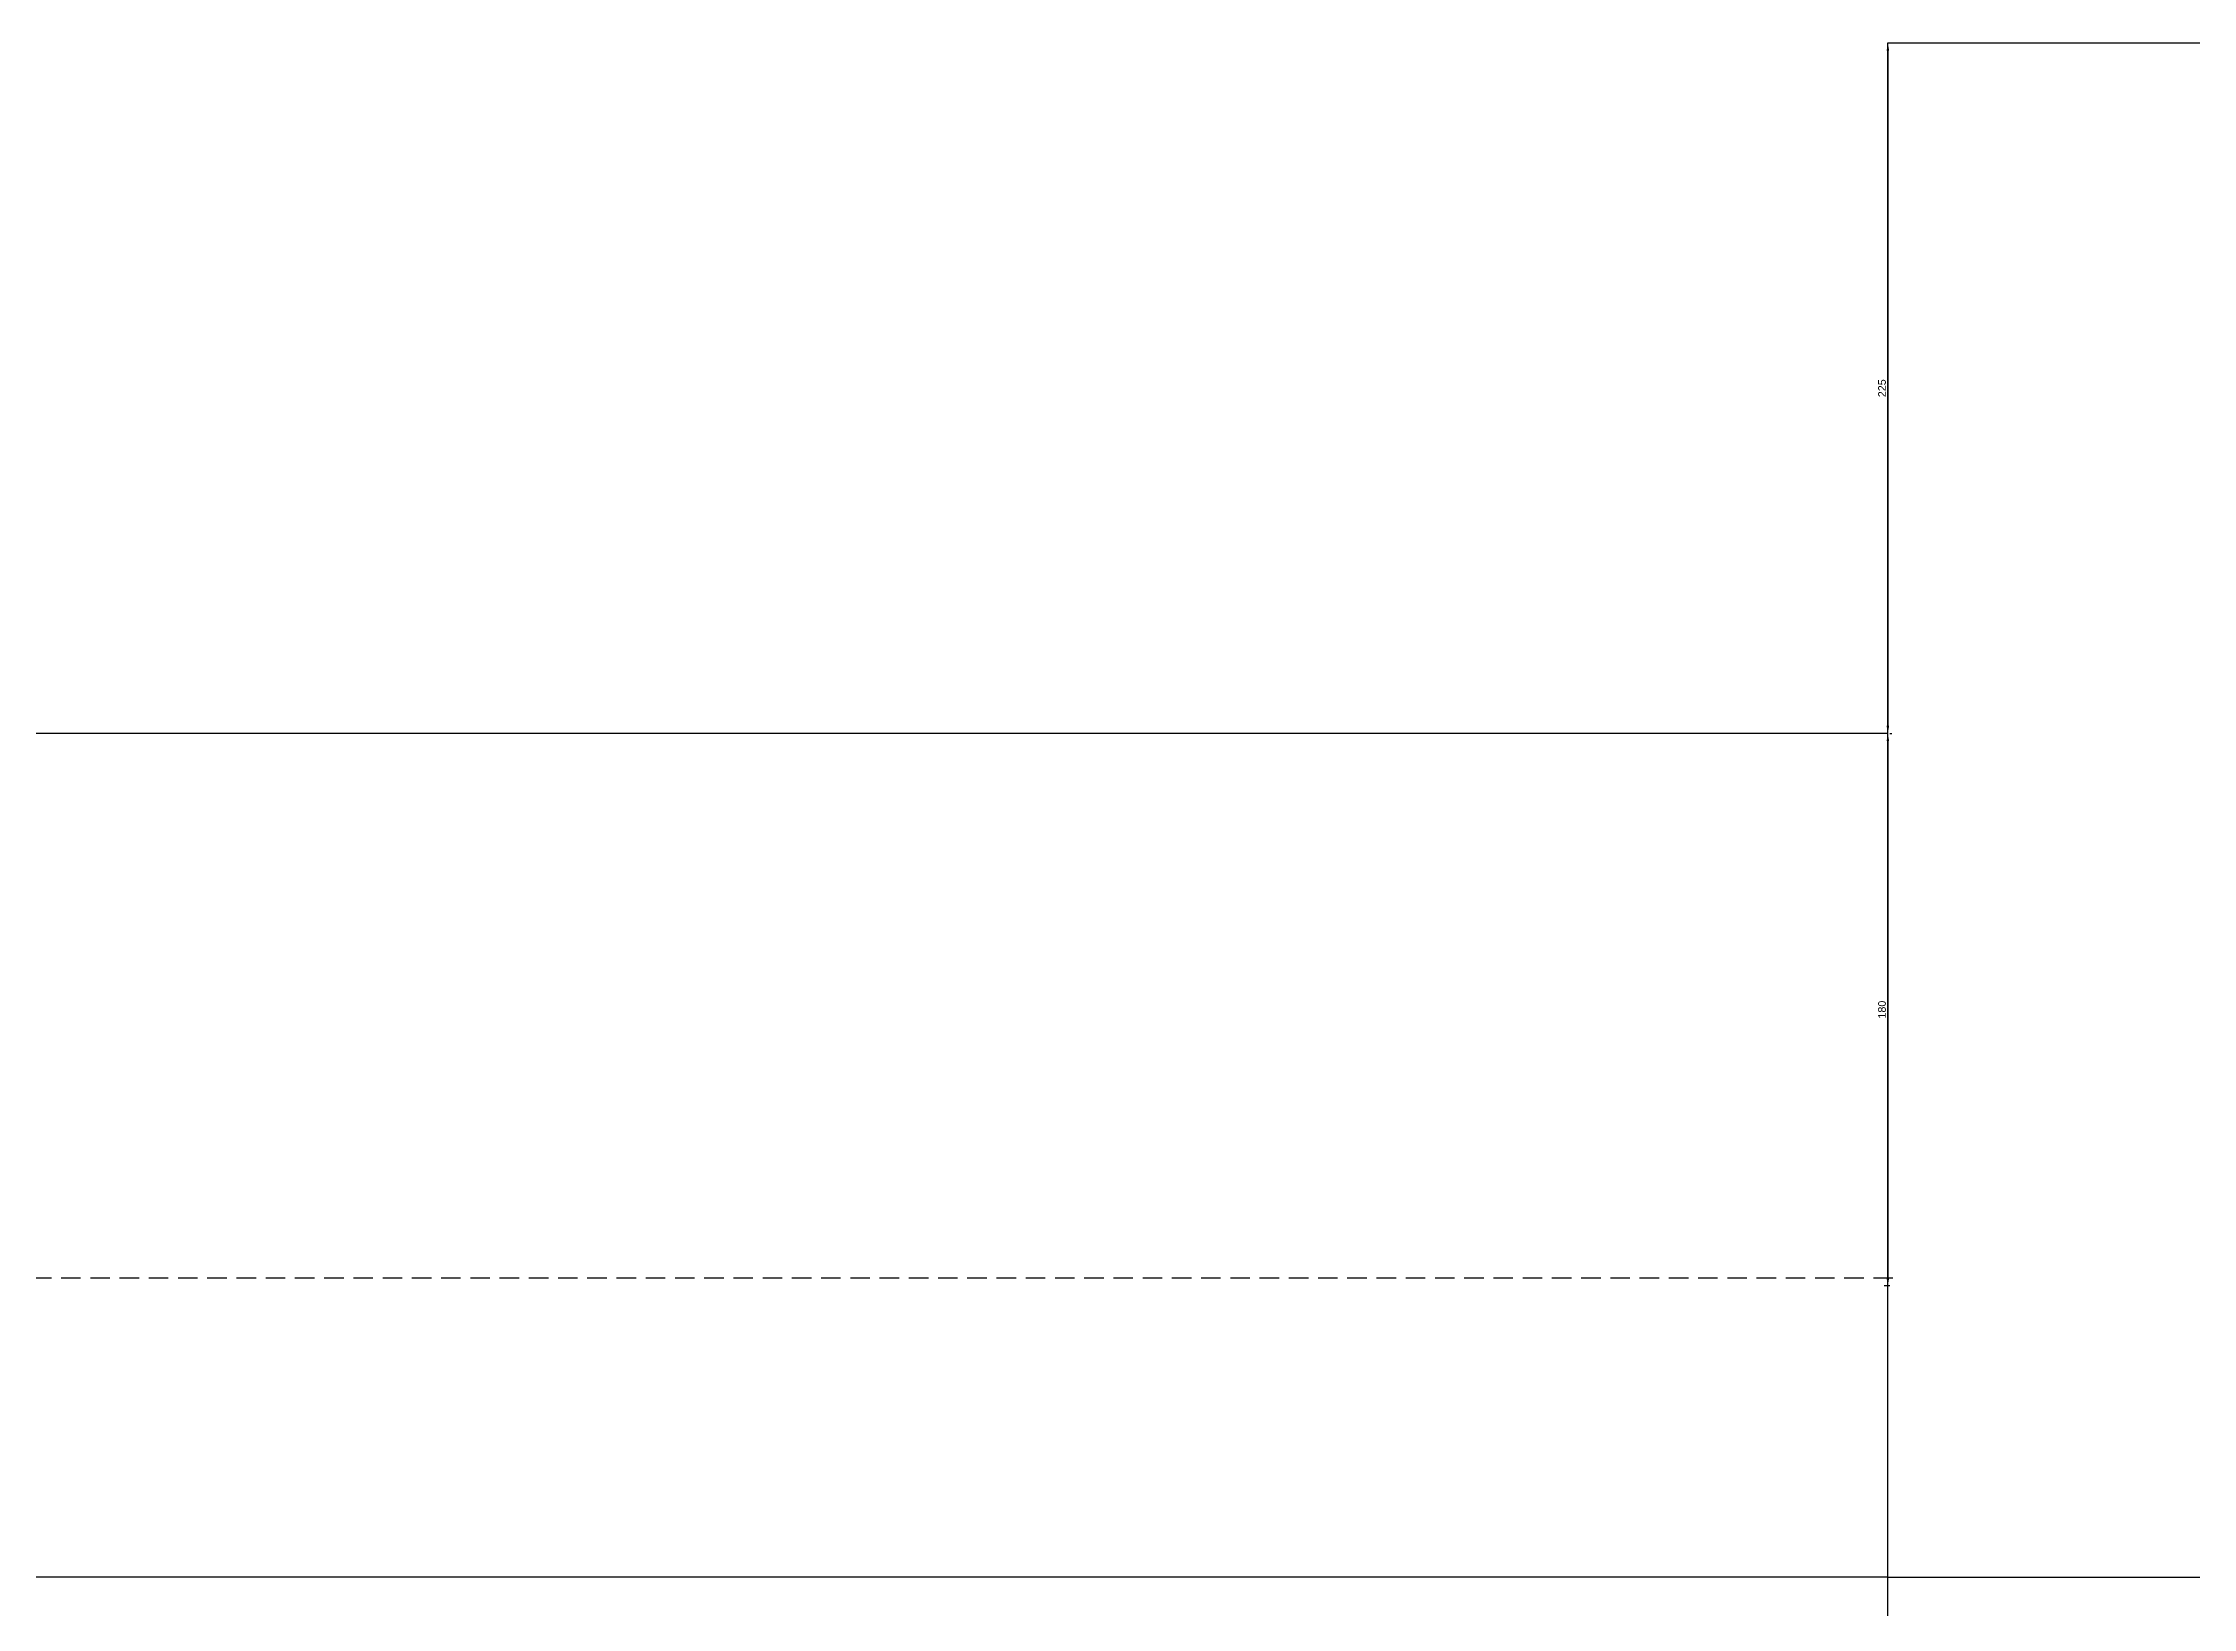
# Model space of a CAD drawing. Header units: millimetres. Extents: x 4697 to 7499, y -1559 to -555.
# Drawn here: x 6098 to 6799, y -1068 to -558 of the extents above; entities that cross this region are included whole.
import ezdxf

# ---------------------------------------------------------------- set-up
doc = ezdxf.new("R2010")
doc.units = ezdxf.units.MM
doc.linetypes.add('HIDDEN', pattern=[9.525, 6.35, -3.175])
doc.styles.get("Standard").update_dxf_attribs({"font": 'arial.ttf'})
doc.dimstyles.new('ISO-25', dxfattribs={"dimtxt": 2.5, "dimasz": 2.5, "dimexe": 1.25, "dimexo": 0.625, "dimtad": 1, "dimtxsty": 'Standard', "dimcen": 2.5, "dimadec": 0, "dimazin": 0, "dimtfac": 1, "dimtmove": 0, "dimatfit": 3, "dimfxl": 1, "dimarcsym": 0})

# ---------------------------------------------------------------- blocks, each defined once
blk = doc.blocks.new('*D5')
at = {"color": 0, "lineweight": -2, "transparency": 16777216}
for p, q in [((6699.9816, -558.1397), (6700.6066, -558.1397)), ((6699.3566, -560.6397), (6699.3566, -780.6397)), ((6699.9816, -783.1397), (6700.6066, -783.1397))]:
    blk.add_line(p, q, dxfattribs=at)
at = {"color": 0, "transparency": 16777216}
for points in [[(6698.94, -560.6397), (6699.7733, -560.6397), (6699.3566, -558.1397)], [(6698.94, -780.6397), (6699.7733, -780.6397), (6699.3566, -783.1397)]]:
    blk.add_solid(points, dxfattribs=at)
at = {"layer": 'Defpoints', "color": 0, "transparency": 16777216}
for p in [(6699.3566, -558.1397), (6699.3566, -783.1397), (6699.3566, -783.1397)]:
    blk.add_point(p, dxfattribs=at)
at = {"color": 0, "transparency": 16777216, "insert": (6697.4552, -670.6397), "char_height": 2.5, "attachment_point": 5, "rotation": 90}
blk.add_mtext('225', dxfattribs=at)
blk = doc.blocks.new('*D7')
at = {"color": 0, "lineweight": -2, "transparency": 16777216}
for p, q in [((6699.9816, -783.1397), (6700.6066, -783.1397)), ((6699.3566, -785.6397), (6699.3566, -960.6397)), ((6699.9816, -963.1397), (6698.1066, -963.1397))]:
    blk.add_line(p, q, dxfattribs=at)
at = {"color": 0, "transparency": 16777216}
for points in [[(6698.94, -785.6397), (6699.7733, -785.6397), (6699.3566, -783.1397)], [(6698.94, -960.6397), (6699.7733, -960.6397), (6699.3566, -963.1397)]]:
    blk.add_solid(points, dxfattribs=at)
at = {"layer": 'Defpoints', "color": 0, "transparency": 16777216}
for p in [(6699.3566, -783.1397), (6699.3566, -963.1397), (6700.6066, -963.1397)]:
    blk.add_point(p, dxfattribs=at)
at = {"color": 0, "transparency": 16777216, "insert": (6697.4552, -873.1397), "char_height": 2.5, "attachment_point": 5, "rotation": 90}
blk.add_mtext('180', dxfattribs=at)

msp = doc.modelspace()

# ---------------------------------------------------------------- linework, layer by layer
for p, q in [((6699.3566, -1558.1397), (6699.3566, -558.1397)), ((6699.3566, -558.1397), (7499.3566, -558.1397)), ((6699.3566, -783.1397), (4700.6066, -783.1397)), ((6699.3566, -1058.1397), (5019.3566, -1058.1397)), ((6699.3566, -1058.1397), (7499.3566, -1058.1397))]:
    msp.add_line(p, q)
at = {"linetype": 'HIDDEN'}
msp.add_line((6701.0233, -960.6397), (4701.0233, -960.6397), dxfattribs=at)

# ---------------------------------------------------------------- dimensions: what is measured, and where the dimension line sits
for base, p1, p2, picture, middle in [((6699.3566, -783.1397), (6699.3566, -558.1397), (6699.3566, -783.1397), '*D5', (6697.4552, -670.6397)), ((6699.3566, -963.1397), (6699.3566, -783.1397), (6700.6066, -963.1397), '*D7', (6697.4552, -873.1397))]:
    dim = msp.add_linear_dim(base=base, p1=p1, p2=p2, angle=90, dimstyle='ISO-25')
    dim.commit()
    dim.dimension.update_dxf_attribs({"geometry": picture, "text_midpoint": middle})

doc.saveas('drawing.dxf')
